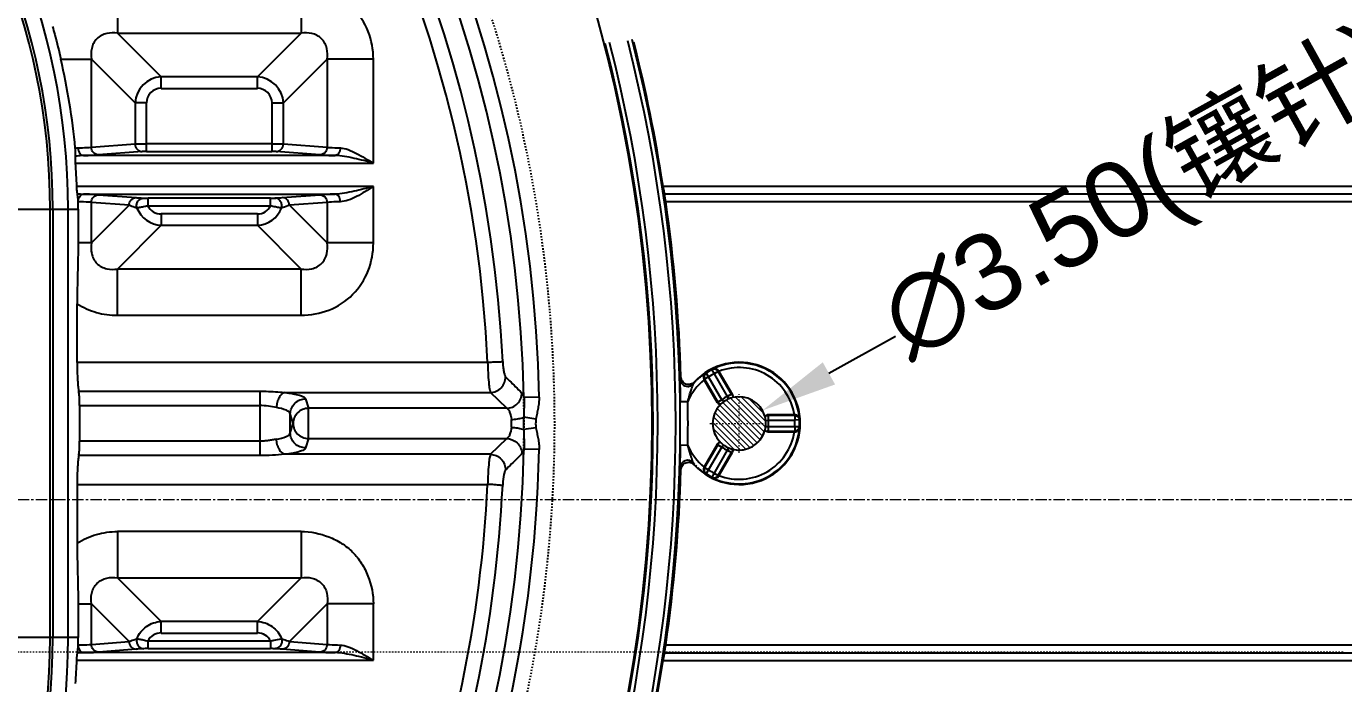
# Model space of a CAD drawing. Header units: millimetres. Extents: x 2748 to 3320, y 1427 to 1884.
# Drawn here: x 3042 to 3128.6, y 1655.7 to 1698.9 of the extents above; entities that cross this region are included whole.
import ezdxf

# ---------------------------------------------------------------- set-up
doc = ezdxf.new("R2010")
doc.units = ezdxf.units.MM
doc.linetypes.add('CENTER', pattern=[0.6, 0.375, -0.075, 0.075, -0.075])
doc.linetypes.add('HIDDEN', pattern=[0.2, 0.1, -0.1])
doc.layers.add('21', color=7, linetype='Continuous')
for name, color, linetype, lineweight in [('center', 1, 'CENTER', 9), ('cool', 153, 'HIDDEN', 9), ('insert', 85, 'Continuous', 20)]:
    doc.layers.add(name, color=color, linetype=linetype, lineweight=lineweight)
doc.styles.get("Standard").update_dxf_attribs({"font": 'arial.ttf'})
doc.dimstyles.get("Standard").update_dxf_attribs({"dimtxt": 0.18, "dimasz": 0.18, "dimexe": 0.18, "dimexo": 0.0625, "dimgap": 0.09, "dimtad": 0, "dimtih": 1, "dimtoh": 1, "dimzin": 0, "dimdsep": 46, "dimtxsty": 'Standard', "dimcen": 0.09, "dimadec": 0, "dimazin": 0, "dimtfac": 1, "dimtofl": 0, "dimtmove": 0, "dimatfit": 3, "dimfxl": 0, "dimtolj": 1, "dimtzin": 0, "dimarcsym": 0})

# ---------------------------------------------------------------- blocks, each defined once
blk = doc.blocks.new('insert_cir_3.5')
at = {"layer": 'insert'}
h = blk.add_hatch(dxfattribs=at)
h.set_pattern_fill('_ANSI31', color=123, scale=0.0875, angle=90, style=0)
h.set_pattern_definition([(135, (-3527.1127, 221.18007), (-0.196443103, -0.196443103), [])])
h.paths.add_polyline_path([(-1.75, 0, 1), (1.75, 0, 1)])
at = {"layer": 'insert', "color": 1, "linetype": 'CENTER', "ltscale": 0.108846}
for p, q in [((0, -1.925), (0, 1.925)), ((-1.925, 0), (1.925, 0))]:
    blk.add_line(p, q, dxfattribs=at)
at = {"layer": 'insert'}
blk.add_circle((0, 0), 1.75, dxfattribs=at)
blk = doc.blocks.new('*D81')
at = {"color": 4, "lineweight": -2, "transparency": 16777216}
blk.add_line((3099.123, 1678.545), (3094.755, 1676.112), dxfattribs=at)
at = {"color": 4, "transparency": 16777216}
blk.add_solid([(3094.35, 1676.84), (3095.161, 1675.384), (3090.387, 1673.678)], dxfattribs=at)
at = {"layer": 'Defpoints', "color": 0, "transparency": 16777216}
for p in [(3090.387, 1673.678), (3087.33, 1671.974)]:
    blk.add_point(p, dxfattribs=at)
at = {"color": 6, "transparency": 16777216, "insert": (3115.444, 1687.639), "char_height": 5, "attachment_point": 5, "rotation": 29.12646}
blk.add_mtext('\\A1;∅3.50(镶针)', dxfattribs=at)

msp = doc.modelspace()

# ---------------------------------------------------------------- linework, layer by layer
at = {"layer": '21', "color": 7, "linetype": 'Continuous'}
for p, q in [((3047.999, 1701.502), (3047.999, 1698.462)), ((3060.072, 1701.502), (3060.072, 1698.462)), ((3047.999, 1698.462), (3060.072, 1698.462)), ((3047.999, 1698.462), (3050.872, 1695.589)), ((3057.199, 1695.589), (3060.072, 1698.462)), ((3044.286, 1696.751), (3046.289, 1696.751)), ((3046.289, 1690.969), (3046.289, 1696.751)), ((3049.162, 1693.878), (3046.289, 1696.751)), ((3061.782, 1696.751), (3058.909, 1693.878)), ((3061.782, 1696.751), (3061.782, 1690.969)), ((3064.823, 1696.751), (3061.782, 1696.751)), ((3064.823, 1689.924), (3064.823, 1696.751)), ((3050.872, 1694.828), (3050.872, 1695.589)), ((3057.199, 1695.589), (3050.872, 1695.589)), ((3057.199, 1694.828), (3057.199, 1695.589)), ((3050.872, 1694.828), (3057.199, 1694.828)), ((3049.162, 1693.878), (3049.162, 1691.187)), ((3049.922, 1693.878), (3049.162, 1693.878)), ((3049.922, 1690.69), (3049.922, 1693.878)), ((3058.149, 1693.878), (3058.149, 1690.69)), ((3058.149, 1693.878), (3058.909, 1693.878)), ((3058.909, 1691.187), (3058.909, 1693.878)), ((3046.289, 1690.969), (3049.162, 1691.187)), ((3049.637, 1690.685), (3046.764, 1690.466)), ((3058.149, 1691.193), (3049.922, 1691.193)), ((3049.922, 1690.69), (3058.149, 1690.69)), ((3061.307, 1690.466), (3058.434, 1690.685)), ((3058.909, 1691.187), (3061.782, 1690.969)), ((3045.254, 1689.924), (3064.823, 1689.924)), ((3062.309, 1690.426), (3045.762, 1690.426)), ((3064.823, 1688.391), (3045.33, 1688.391)), ((3064.823, 1684.679), (3064.823, 1688.391)), ((3142.907, 1688.401), (3083.856, 1688.401)), ((3045.762, 1687.888), (3062.309, 1687.888)), ((3046.289, 1684.679), (3046.289, 1687.346)), ((3048.767, 1687.157), (3046.289, 1687.346)), ((3046.289, 1684.679), (3048.767, 1687.157)), ((3046.764, 1687.848), (3049.243, 1687.66)), ((3050.005, 1687.122), (3058.066, 1687.122)), ((3050.019, 1687.122), (3050.019, 1687.624)), ((3058.052, 1687.624), (3050.019, 1687.624)), ((3058.052, 1687.122), (3058.052, 1687.624)), ((3058.829, 1687.66), (3061.307, 1687.848)), ((3061.782, 1687.346), (3059.304, 1687.157)), ((3059.304, 1687.157), (3061.782, 1684.679)), ((3061.782, 1687.346), (3061.782, 1684.679)), ((3083.945, 1687.901), (3142.907, 1687.901)), ((3084.031, 1687.401), (3142.907, 1687.401)), ((3033.225, 1686.896), (3045.422, 1686.896)), ((3043.577, 1658.756), (3043.577, 1686.896)), ((3043.755, 1686.896), (3043.755, 1658.756)), ((3044.76, 1658.756), (3044.76, 1686.896)), ((3045.422, 1686.896), (3045.422, 1684.679)), ((3050.872, 1686.602), (3050.872, 1685.842)), ((3057.199, 1686.602), (3050.872, 1686.602)), ((3057.199, 1686.602), (3057.199, 1685.842)), ((3050.872, 1685.842), (3047.999, 1682.969)), ((3050.872, 1685.842), (3057.199, 1685.842)), ((3060.072, 1682.969), (3057.199, 1685.842)), ((3046.289, 1684.679), (3045.422, 1684.679)), ((3064.823, 1684.679), (3061.782, 1684.679)), ((3047.999, 1679.928), (3047.999, 1682.969)), ((3060.072, 1682.969), (3047.999, 1682.969)), ((3060.072, 1679.928), (3060.072, 1682.969)), ((3045.355, 1676.838), (3045.355, 1680.689)), ((3047.999, 1679.928), (3060.072, 1679.928)), ((3072.328, 1676.838), (3045.355, 1676.838)), ((3084.971, 1675.74), (3085.031, 1675.869)), ((3086.848, 1675.876), (3086.587, 1675.726)), ((3086.626, 1676.112), (3086.682, 1676.128)), ((3087.713, 1674.377), (3086.697, 1676.138)), ((3088.088, 1674.593), (3087.072, 1676.354)), ((3087.088, 1676.362), (3087.13, 1676.403)), ((3087.483, 1676.243), (3087.223, 1676.093)), ((3088.349, 1674.744), (3087.483, 1676.243)), ((3087.525, 1676.246), (3088.393, 1674.742)), ((3087.432, 1674.187), (3086.564, 1675.691)), ((3086.587, 1675.726), (3087.453, 1674.227)), ((3045.461, 1674.943), (3057.354, 1674.943)), ((3057.354, 1674.943), (3057.354, 1670.71)), ((3058.989, 1674.858), (3072.516, 1674.858)), ((3060.365, 1674.439), (3060.55, 1673.816)), ((3073.59, 1673.816), (3072.516, 1674.858)), ((3074.563, 1674.845), (3074.58, 1674.829)), ((3075.71, 1674.54), (3074.721, 1674.52)), ((3084.982, 1674.266), (3085.485, 1674.273)), ((3087.432, 1674.187), (3087.436, 1674.194)), ((3087.713, 1674.377), (3087.453, 1674.227)), ((3087.819, 1674.234), (3087.722, 1674.393)), ((3088.07, 1674.594), (3088.159, 1674.43)), ((3088.349, 1674.744), (3088.088, 1674.593)), ((3088.386, 1674.743), (3088.393, 1674.742)), ((3045.513, 1673.995), (3057.354, 1673.995)), ((3045.513, 1673.995), (3045.513, 1671.657)), ((3059.361, 1672.203), (3059.361, 1673.45)), ((3059.547, 1672.826), (3059.361, 1673.45)), ((3073.59, 1673.816), (3060.55, 1673.816)), ((3060.55, 1671.836), (3060.55, 1673.816)), ((3092.494, 1673.381), (3090.751, 1673.381)), ((3090.751, 1673.381), (3090.755, 1673.375)), ((3092.506, 1673.344), (3090.775, 1673.344)), ((3090.775, 1673.043), (3090.775, 1673.344)), ((3092.506, 1673.344), (3092.506, 1673.043)), ((3059.361, 1672.203), (3059.547, 1672.826)), ((3074.697, 1672.502), (3074.698, 1672.422)), ((3075.504, 1673.115), (3074.698, 1673.23)), ((3075.504, 1672.537), (3074.698, 1672.422)), ((3090.598, 1673.023), (3090.775, 1673.043)), ((3090.598, 1672.63), (3090.784, 1672.626)), ((3090.775, 1673.043), (3092.506, 1673.043)), ((3092.807, 1672.61), (3090.775, 1672.61)), ((3090.775, 1672.309), (3090.775, 1672.61)), ((3092.807, 1673.06), (3092.506, 1673.043)), ((3092.506, 1672.61), (3092.506, 1672.309)), ((3092.821, 1673.117), (3092.807, 1673.06)), ((3092.807, 1672.592), (3092.821, 1672.535)), ((3057.354, 1671.657), (3045.513, 1671.657)), ((3060.55, 1671.836), (3060.365, 1671.213)), ((3060.55, 1671.836), (3073.59, 1671.836)), ((3072.516, 1670.794), (3073.59, 1671.836)), ((3090.755, 1672.278), (3090.751, 1672.271)), ((3090.751, 1672.271), (3092.495, 1672.271)), ((3090.775, 1672.309), (3092.506, 1672.309)), ((3057.354, 1670.71), (3045.461, 1670.71)), ((3072.516, 1670.794), (3058.989, 1670.794)), ((3074.58, 1670.824), (3074.563, 1670.807)), ((3075.71, 1671.112), (3074.721, 1671.132)), ((3085.485, 1671.38), (3084.982, 1671.387)), ((3086.564, 1669.961), (3087.432, 1671.465)), ((3087.453, 1671.426), (3086.587, 1669.926)), ((3086.697, 1669.515), (3087.713, 1671.275)), ((3087.072, 1669.298), (3088.088, 1671.059)), ((3087.436, 1671.458), (3087.432, 1671.465)), ((3087.453, 1671.426), (3087.713, 1671.275)), ((3087.483, 1669.409), (3088.349, 1670.908)), ((3088.393, 1670.91), (3087.525, 1669.406)), ((3087.722, 1671.259), (3087.819, 1671.418)), ((3088.159, 1671.222), (3088.07, 1671.058)), ((3088.088, 1671.059), (3088.349, 1670.908)), ((3088.393, 1670.91), (3088.386, 1670.91)), ((3085.031, 1669.783), (3084.971, 1669.913)), ((3086.587, 1669.926), (3086.848, 1669.776)), ((3086.682, 1669.524), (3086.626, 1669.541)), ((3087.13, 1669.249), (3087.088, 1669.29)), ((3087.223, 1669.559), (3087.483, 1669.409)), ((3045.355, 1668.815), (3072.328, 1668.815)), ((3045.355, 1668.815), (3045.355, 1664.963)), ((3060.072, 1665.724), (3047.999, 1665.724)), ((3047.999, 1665.724), (3047.999, 1662.684)), ((3060.072, 1665.724), (3060.072, 1662.684)), ((3047.999, 1662.684), (3060.072, 1662.684)), ((3047.999, 1662.684), (3050.872, 1659.811)), ((3057.199, 1659.811), (3060.072, 1662.684)), ((3045.422, 1660.973), (3046.289, 1660.973)), ((3045.422, 1660.973), (3045.422, 1658.756)), ((3046.289, 1658.306), (3046.289, 1660.973)), ((3048.767, 1658.495), (3046.289, 1660.973)), ((3061.782, 1660.973), (3059.304, 1658.495)), ((3064.823, 1660.973), (3061.782, 1660.973)), ((3061.782, 1660.973), (3061.782, 1658.306)), ((3064.823, 1657.262), (3064.823, 1660.973)), ((3057.199, 1659.811), (3050.872, 1659.811)), ((3050.872, 1659.05), (3050.872, 1659.811)), ((3057.199, 1659.05), (3057.199, 1659.811)), ((3045.422, 1658.756), (3033.225, 1658.756)), ((3050.872, 1659.05), (3057.199, 1659.05)), ((3062.309, 1657.764), (3045.762, 1657.764)), ((3046.289, 1658.306), (3048.767, 1658.495)), ((3049.243, 1657.992), (3046.764, 1657.804)), ((3058.063, 1658.53), (3050.008, 1658.53)), ((3050.019, 1658.028), (3050.019, 1658.53)), ((3050.019, 1658.028), (3058.052, 1658.028)), ((3058.052, 1658.53), (3058.052, 1658.028)), ((3061.307, 1657.804), (3058.829, 1657.992)), ((3059.304, 1658.495), (3061.782, 1658.306)), ((3083.945, 1657.751), (3142.907, 1657.751)), ((3142.907, 1658.251), (3084.031, 1658.251)), ((3045.33, 1657.262), (3064.823, 1657.262)), ((3083.857, 1657.251), (3142.907, 1657.251))]:
    msp.add_line(p, q, dxfattribs=at)
at = {"layer": '21', "color": 8, "linetype": 'HIDDEN'}
for p, q in [((3085.904, 1675.544), (3085.854, 1675.425)), ((3087.436, 1674.194), (3087.453, 1674.227)), ((3088.349, 1674.744), (3088.386, 1674.743)), ((3090.755, 1673.375), (3090.775, 1673.344)), ((3090.775, 1672.309), (3090.755, 1672.278)), ((3087.453, 1671.426), (3087.436, 1671.458)), ((3088.386, 1670.91), (3088.349, 1670.908)), ((3085.854, 1670.227), (3085.887, 1670.148)), ((3085.887, 1670.148), (3085.904, 1670.109))]:
    msp.add_line(p, q, dxfattribs=at)
for centre, radius, start, end in [((2988.912, 1672.826), 87.821, 218.45894, 155.70987), ((3088.859, 1672.826), 3.973, 124.20302, 139.14245), ((2988.912, 1672.826), 85.811, 358.87114, 1.129), ((3087.715, 1674.379), 0.304, 210.12195, 225.5914), ((3090.776, 1673.041), 0.303, 121.63851, 136.30536), ((3088.086, 1671.06), 0.304, 330.13036, 345.58298), ((3088.859, 1672.826), 3.973, 220.85755, 235.79698)]:
    msp.add_arc(centre, radius, start, end, dxfattribs=at)
at = {"layer": '21', "color": 7, "linetype": 'Continuous'}
for centre, radius, start, end in [((2988.912, 1672.826), 86.815, 1.1311, 88.87139), ((2988.912, 1672.826), 85.811, 1.129, 88.87112), ((2988.912, 1672.826), 84.503, 2.75434, 87.24672), ((2988.912, 1672.826), 83.513, 2.75328, 87.24672), ((2982.882, 1672.826), 100.256, 318.50266, 41.49734), ((2999.967, 1686.896), 44.794, 0, 90), ((2999.967, 1686.896), 43.789, 0, 90), ((2999.967, 1686.896), 43.61, 0, 90), ((2982.882, 1672.826), 100.325, 345.59813, 14.40187), ((2982.882, 1672.826), 100.625, 345.59813, 14.40187), ((2982.882, 1672.826), 101.805, 345.70516, 14.29484), ((2982.882, 1672.826), 102.105, 345.70516, 14.29484), ((2982.882, 1672.826), 102.168, 8.7686, 14.19122), ((3000.038, 1686.594), 45.399, 5.45001, 12.928), ((3050.954, 1693.797), 1.793, 92.59433, 177.40632), ((3057.117, 1693.797), 1.794, 2.59508, 87.40565), ((2999.967, 1686.896), 45.389, 1.88692, 3.82519), ((3003.238, 1686.896), 42.184, 359.99994, 0.66543), ((2982.882, 1672.826), 102.194, 1.70552, 8.1995), ((3050.949, 1687.628), 1.788, 201.47541, 267.56058), ((3057.122, 1687.628), 1.788, 272.44275, 338.52033), ((3088.859, 1672.826), 4.015, 222.60101, 137.39896), ((3088.859, 1672.826), 3.973, 4.20302, 115.79698), ((3086.848, 1675.877), 0.301, 120.06788, 210.01043), ((3088.859, 1672.826), 3.955, 116.60458, 123.39542), ((3088.859, 1672.826), 3.654, 116.60458, 123.39542), ((3087.222, 1676.092), 0.302, 30.02968, 90.00009), ((3088.859, 1672.826), 3.671, 8.69802, 111.30192), ((3085.474, 1675.755), 0.503, 181.76455, 269.93942), ((3088.859, 1672.826), 3.671, 128.69801, 156.79472), ((2982.882, 1672.826), 102.613, 359.19229, 0.80771), ((3087.693, 1674.338), 0.302, 210.02551, 224.47402), ((3088.859, 1672.826), 1.75, 105.98104, 134.01896), ((3088.859, 1672.826), 1.928, 113.55597, 126.44403), ((3088.859, 1672.826), 1.75, 15.66558, 104.33442), ((3100.639, 1672.574), 25.949, 177.60992, 178.55236), ((3088.859, 1672.826), 1.75, 135.66558, 224.33442), ((3090.751, 1673.079), 0.302, 90.02551, 104.47402), ((3071.459, 1672.828), 2.447, 353.96979, 6.02061), ((3099.204, 1672.769), 24.51, 179.11644, 179.84396), ((3101.659, 1672.883), 26.965, 180.09882, 180.80797), ((3109.414, 1672.631), 34.721, 179.01221, 179.14812), ((3098.364, 1672.993), 23.673, 181.38041, 182.42293), ((3088.859, 1672.826), 3.973, 244.20302, 355.79698), ((3088.859, 1672.826), 1.75, 345.98104, 14.01896), ((3088.859, 1672.826), 1.928, 353.55597, 6.44403), ((3088.859, 1672.826), 3.654, 356.60458, 3.39542), ((3092.506, 1672.61), 0.301, 269.99347, 359.92822), ((3088.859, 1672.826), 3.955, 356.60458, 3.39542), ((3088.859, 1672.826), 3.671, 248.6981, 351.30193), ((3088.859, 1672.826), 1.75, 225.98104, 254.01896), ((3088.859, 1672.826), 1.75, 255.66558, 344.33442), ((2988.912, 1672.826), 85.811, 270.6696, 358.87114), ((2988.912, 1672.826), 86.815, 308.43992, 358.86884), ((3073.598, 1670.816), 0.981, 0.43691, 3.62775), ((3088.859, 1672.826), 3.671, 203.20528, 231.30197), ((3088.859, 1672.826), 1.928, 233.55598, 246.44402), ((3088.132, 1671.061), 0.302, 330.02551, 344.47402), ((3085.475, 1669.898), 0.503, 40.94526, 178.22121), ((3086.848, 1669.776), 0.301, 149.99342, 239.92826), ((2982.882, 1672.826), 102.194, 351.8005, 358.29448), ((3088.859, 1672.826), 3.955, 236.60458, 243.39542), ((3088.859, 1672.826), 3.654, 236.60458, 243.39542), ((3087.222, 1669.56), 0.302, 269.9896, 329.9703), ((2988.912, 1672.826), 83.513, 321.02501, 357.24672), ((2988.912, 1672.826), 84.503, 320.67397, 357.24566), ((2999.967, 1658.756), 44.794, 270, 0), ((2999.967, 1658.756), 43.789, 270, 0), ((2999.967, 1658.756), 43.61, 270, 0), ((3003.237, 1658.756), 42.185, 359.33454, 0.00001), ((2999.967, 1658.756), 45.389, 356.17481, 358.11308), ((2982.882, 1672.826), 102.168, 308.72736, 351.2315)]:
    msp.add_arc(centre, radius, start, end, dxfattribs=at)
msp.add_ellipse((3045.434, 1671.657), major_axis=(0, 1.005), ratio=0.078702, start_param=-2.801756, end_param=-1.570796, dxfattribs=at)
for points, knots in [([(3064.823, 1696.751), (3064.811, 1697.372), (3064.601, 1698.628), (3063.552, 1700.231), (3061.948, 1701.279), (3060.692, 1701.492), (3060.072, 1701.502)], [0, 0, 0, 0, 0.250129, 0.500013, 0.749892, 1, 1, 1, 1]), ([(3043.736, 1698.911), (3043.785, 1698.732), (3043.979, 1698.015), (3044.162, 1697.295), (3044.286, 1696.752)], [0, 0, 0, 0, 0.250697, 1, 1, 1, 1]), ([(3047.999, 1698.462), (3047.768, 1698.495), (3047.401, 1698.494), (3046.945, 1698.331), (3046.641, 1698.109), (3046.42, 1697.805), (3046.257, 1697.349), (3046.255, 1696.983), (3046.289, 1696.751)], [0, 0, 0, 0, 0.243803, 0.370664, 0.499992, 0.629321, 0.7562, 1, 1, 1, 1]), ([(3061.782, 1696.751), (3061.816, 1696.983), (3061.814, 1697.349), (3061.651, 1697.805), (3061.43, 1698.109), (3061.126, 1698.33), (3060.67, 1698.494), (3060.303, 1698.495), (3060.072, 1698.462)], [0, 0, 0, 0, 0.243803, 0.370664, 0.499992, 0.629321, 0.7562, 1, 1, 1, 1]), ([(3050.872, 1694.84), (3050.626, 1694.84), (3050.105, 1694.646), (3049.911, 1694.125), (3049.911, 1693.878)], [0, 0, 0, 0, 0.499994, 1, 1, 1, 1]), ([(3058.16, 1693.878), (3058.16, 1694.125), (3057.966, 1694.646), (3057.445, 1694.84), (3057.199, 1694.84)], [0, 0, 0, 0, 0.499994, 1, 1, 1, 1]), ([(3045.244, 1690.38), (3045.251, 1690.448), (3045.252, 1690.624), (3045.242, 1690.8), (3045.232, 1690.906)], [0, 0, 0, 0, 0.391794, 1, 1, 1, 1]), ([(3045.422, 1690.929), (3045.423, 1690.861), (3045.442, 1690.737), (3045.513, 1690.578), (3045.619, 1690.463), (3045.715, 1690.428), (3045.762, 1690.426)], [0, 0, 0, 0, 0.306267, 0.561538, 0.784489, 1, 1, 1, 1]), ([(3045.423, 1690.929), (3045.515, 1690.931), (3045.804, 1690.941), (3046.093, 1690.952), (3046.289, 1690.969)], [0, 0, 0, 0, 0.319469, 1, 1, 1, 1]), ([(3046.764, 1690.467), (3046.642, 1690.468), (3046.386, 1690.583), (3046.29, 1690.842), (3046.289, 1690.969)], [0, 0, 0, 0, 0.490268, 1, 1, 1, 1]), ([(3049.162, 1691.187), (3049.26, 1691.192), (3049.513, 1691.193), (3049.767, 1691.194), (3049.922, 1691.193)], [0, 0, 0, 0, 0.385819, 1, 1, 1, 1]), ([(3049.162, 1691.187), (3049.163, 1691.06), (3049.259, 1690.801), (3049.515, 1690.686), (3049.637, 1690.685)], [0, 0, 0, 0, 0.509711, 1, 1, 1, 1]), ([(3049.922, 1690.69), (3049.892, 1690.69), (3049.797, 1690.69), (3049.701, 1690.69), (3049.637, 1690.685)], [0, 0, 0, 0, 0.322088, 1, 1, 1, 1]), ([(3058.149, 1691.193), (3058.305, 1691.194), (3058.558, 1691.193), (3058.811, 1691.192), (3058.909, 1691.187)], [0, 0, 0, 0, 0.614162, 1, 1, 1, 1]), ([(3058.434, 1690.685), (3058.419, 1690.686), (3058.324, 1690.69), (3058.229, 1690.69), (3058.149, 1690.69)], [0, 0, 0, 0, 0.155113, 1, 1, 1, 1]), ([(3058.434, 1690.685), (3058.556, 1690.686), (3058.812, 1690.801), (3058.908, 1691.06), (3058.909, 1691.187)], [0, 0, 0, 0, 0.490256, 1, 1, 1, 1]), ([(3061.782, 1690.969), (3061.781, 1690.842), (3061.685, 1690.583), (3061.429, 1690.468), (3061.307, 1690.467)], [0, 0, 0, 0, 0.509731, 1, 1, 1, 1]), ([(3061.782, 1690.969), (3061.833, 1690.964), (3062.122, 1690.945), (3062.411, 1690.935), (3062.649, 1690.929)], [0, 0, 0, 0, 0.177155, 1, 1, 1, 1]), ([(3062.649, 1690.929), (3062.648, 1690.862), (3062.629, 1690.738), (3062.558, 1690.578), (3062.453, 1690.463), (3062.356, 1690.428), (3062.309, 1690.426)], [0, 0, 0, 0, 0.305938, 0.560937, 0.784377, 1, 1, 1, 1]), ([(3062.649, 1690.929), (3062.825, 1690.924), (3063.193, 1690.816), (3063.722, 1690.566), (3064.269, 1690.257), (3064.637, 1690.036), (3064.823, 1689.924)], [0, 0, 0, 0, 0.219135, 0.466725, 0.72998, 1, 1, 1, 1]), ([(3045.254, 1689.924), (3045.248, 1690.014), (3045.241, 1690.166), (3045.238, 1690.318), (3045.244, 1690.38)], [0, 0, 0, 0, 0.59305, 1, 1, 1, 1]), ([(3045.762, 1690.426), (3045.721, 1690.426), (3045.547, 1690.419), (3045.374, 1690.399), (3045.244, 1690.38)], [0, 0, 0, 0, 0.240898, 1, 1, 1, 1]), ([(3045.762, 1690.426), (3045.869, 1690.429), (3046.203, 1690.438), (3046.537, 1690.449), (3046.764, 1690.466)], [0, 0, 0, 0, 0.319272, 1, 1, 1, 1]), ([(3061.307, 1690.466), (3061.366, 1690.462), (3061.7, 1690.442), (3062.034, 1690.433), (3062.309, 1690.426)], [0, 0, 0, 0, 0.176844, 1, 1, 1, 1]), ([(3064.823, 1689.924), (3064.4, 1690.034), (3063.771, 1690.199), (3062.932, 1690.372), (3062.514, 1690.424), (3062.309, 1690.426)], [0, 0, 0, 0, 0.510246, 0.759828, 1, 1, 1, 1]), ([(3045.37, 1687.918), (3045.355, 1687.978), (3045.343, 1688.137), (3045.334, 1688.294), (3045.33, 1688.391)], [0, 0, 0, 0, 0.389988, 1, 1, 1, 1]), ([(3064.823, 1688.391), (3064.4, 1688.281), (3063.771, 1688.115), (3062.932, 1687.943), (3062.514, 1687.891), (3062.309, 1687.888)], [0, 0, 0, 0, 0.510246, 0.759828, 1, 1, 1, 1]), ([(3064.823, 1688.391), (3064.639, 1688.275), (3064.273, 1688.049), (3063.731, 1687.729), (3063.196, 1687.479), (3062.824, 1687.399), (3062.648, 1687.386)], [0, 0, 0, 0, 0.269743, 0.533937, 0.781482, 1, 1, 1, 1]), ([(3083.856, 1688.401), (3083.865, 1688.337), (3083.88, 1688.244), (3083.9, 1688.126), (3083.913, 1688.05), (3083.924, 1687.991), (3083.932, 1687.94), (3083.94, 1687.922), (3083.942, 1687.899), (3083.945, 1687.901)], [0, 0, 0, 0, 0.3825, 0.556377, 0.708393, 0.833078, 0.925294, 0.981604, 1, 1, 1, 1]), ([(3045.419, 1687.386), (3045.418, 1687.499), (3045.408, 1687.677), (3045.385, 1687.854), (3045.37, 1687.918)], [0, 0, 0, 0, 0.631697, 1, 1, 1, 1]), ([(3045.37, 1687.918), (3045.403, 1687.914), (3045.534, 1687.899), (3045.665, 1687.889), (3045.762, 1687.888)], [0, 0, 0, 0, 0.257017, 1, 1, 1, 1]), ([(3045.419, 1687.384), (3045.42, 1687.448), (3045.438, 1687.572), (3045.509, 1687.736), (3045.62, 1687.853), (3045.717, 1687.887), (3045.762, 1687.888)], [0, 0, 0, 0, 0.290076, 0.559807, 0.794813, 1, 1, 1, 1]), ([(3046.289, 1687.346), (3046.238, 1687.35), (3045.948, 1687.37), (3045.658, 1687.379), (3045.419, 1687.386)], [0, 0, 0, 0, 0.177053, 1, 1, 1, 1]), ([(3046.764, 1687.848), (3046.705, 1687.853), (3046.371, 1687.873), (3046.037, 1687.882), (3045.762, 1687.888)], [0, 0, 0, 0, 0.17685, 1, 1, 1, 1]), ([(3046.289, 1687.346), (3046.29, 1687.473), (3046.386, 1687.732), (3046.642, 1687.847), (3046.764, 1687.848)], [0, 0, 0, 0, 0.50973, 1, 1, 1, 1]), ([(3048.767, 1687.157), (3048.768, 1687.28), (3048.841, 1687.472), (3049.045, 1687.628), (3049.176, 1687.659), (3049.243, 1687.66)], [0, 0, 0, 0, 0.486588, 0.733547, 1, 1, 1, 1]), ([(3049.284, 1686.974), (3049.236, 1686.988), (3049.061, 1687.042), (3048.888, 1687.105), (3048.767, 1687.157)], [0, 0, 0, 0, 0.278727, 1, 1, 1, 1]), ([(3049.243, 1687.66), (3049.278, 1687.657), (3049.437, 1687.646), (3049.595, 1687.636), (3049.718, 1687.629)], [0, 0, 0, 0, 0.224687, 1, 1, 1, 1]), ([(3049.284, 1686.974), (3049.262, 1687.053), (3049.255, 1687.213), (3049.339, 1687.426), (3049.496, 1687.584), (3049.643, 1687.628), (3049.718, 1687.629)], [0, 0, 0, 0, 0.275777, 0.516408, 0.748088, 1, 1, 1, 1]), ([(3050.008, 1687.119), (3049.937, 1687.101), (3049.771, 1687.06), (3049.531, 1687.016), (3049.362, 1686.986), (3049.289, 1686.975)], [0, 0, 0, 0, 0.299105, 0.69704, 1, 1, 1, 1]), ([(3049.718, 1687.629), (3049.735, 1687.628), (3049.835, 1687.625), (3049.935, 1687.624), (3050.019, 1687.624)], [0, 0, 0, 0, 0.167963, 1, 1, 1, 1]), ([(3050.006, 1687.123), (3050.082, 1686.964), (3050.333, 1686.683), (3050.695, 1686.591), (3050.872, 1686.591)], [0, 0, 0, 0, 0.497429, 1, 1, 1, 1]), ([(3057.199, 1686.591), (3057.376, 1686.591), (3057.738, 1686.683), (3057.99, 1686.964), (3058.065, 1687.123)], [0, 0, 0, 0, 0.502571, 1, 1, 1, 1]), ([(3058.052, 1687.624), (3058.083, 1687.624), (3058.183, 1687.625), (3058.283, 1687.625), (3058.353, 1687.629)], [0, 0, 0, 0, 0.303818, 1, 1, 1, 1]), ([(3058.782, 1686.975), (3058.737, 1686.982), (3058.602, 1687.005), (3058.361, 1687.047), (3058.168, 1687.092), (3058.063, 1687.119)], [0, 0, 0, 0, 0.188331, 0.56011, 1, 1, 1, 1]), ([(3058.353, 1687.629), (3058.397, 1687.632), (3058.555, 1687.641), (3058.714, 1687.651), (3058.829, 1687.66)], [0, 0, 0, 0, 0.275607, 1, 1, 1, 1]), ([(3058.787, 1686.974), (3058.807, 1687.047), (3058.816, 1687.202), (3058.738, 1687.42), (3058.576, 1687.584), (3058.425, 1687.628), (3058.353, 1687.629)], [0, 0, 0, 0, 0.256732, 0.500432, 0.757182, 1, 1, 1, 1]), ([(3059.304, 1687.157), (3059.266, 1687.141), (3059.097, 1687.072), (3058.923, 1687.014), (3058.787, 1686.974)], [0, 0, 0, 0, 0.221664, 1, 1, 1, 1]), ([(3059.304, 1687.157), (3059.303, 1687.28), (3059.23, 1687.472), (3059.026, 1687.628), (3058.896, 1687.659), (3058.829, 1687.66)], [0, 0, 0, 0, 0.486584, 0.733546, 1, 1, 1, 1]), ([(3062.309, 1687.888), (3062.202, 1687.886), (3061.868, 1687.876), (3061.534, 1687.866), (3061.307, 1687.848)], [0, 0, 0, 0, 0.319271, 1, 1, 1, 1]), ([(3061.307, 1687.848), (3061.429, 1687.847), (3061.685, 1687.732), (3061.781, 1687.473), (3061.782, 1687.346)], [0, 0, 0, 0, 0.490268, 1, 1, 1, 1]), ([(3062.649, 1687.386), (3062.556, 1687.383), (3062.267, 1687.374), (3061.978, 1687.363), (3061.782, 1687.346)], [0, 0, 0, 0, 0.319494, 1, 1, 1, 1]), ([(3062.649, 1687.386), (3062.648, 1687.45), (3062.63, 1687.574), (3062.559, 1687.736), (3062.45, 1687.853), (3062.354, 1687.887), (3062.309, 1687.888)], [0, 0, 0, 0, 0.290792, 0.56099, 0.795789, 1, 1, 1, 1]), ([(3084.031, 1687.401), (3084.022, 1687.464), (3084.008, 1687.557), (3083.99, 1687.674), (3083.977, 1687.749), (3083.966, 1687.809), (3083.958, 1687.858), (3083.949, 1687.882), (3083.949, 1687.9), (3083.945, 1687.901)], [0, 0, 0, 0, 0.377825, 0.550022, 0.701149, 0.825933, 0.919406, 0.978137, 1, 1, 1, 1]), ([(3045.422, 1684.679), (3045.422, 1684.018), (3045.381, 1682.688), (3045.355, 1681.358), (3045.355, 1680.689)], [0, 0, 0, 0, 0.497313, 1, 1, 1, 1]), ([(3046.289, 1684.679), (3046.255, 1684.448), (3046.257, 1684.081), (3046.42, 1683.625), (3046.641, 1683.321), (3046.945, 1683.1), (3047.401, 1682.936), (3047.768, 1682.935), (3047.999, 1682.969)], [0, 0, 0, 0, 0.243803, 0.370664, 0.499992, 0.629321, 0.7562, 1, 1, 1, 1]), ([(3060.072, 1682.969), (3060.303, 1682.935), (3060.67, 1682.936), (3061.126, 1683.1), (3061.43, 1683.321), (3061.651, 1683.625), (3061.814, 1684.081), (3061.816, 1684.448), (3061.782, 1684.679)], [0, 0, 0, 0, 0.243803, 0.370664, 0.499992, 0.629321, 0.7562, 1, 1, 1, 1]), ([(3060.072, 1679.928), (3060.692, 1679.939), (3061.948, 1680.15), (3063.552, 1681.199), (3064.599, 1682.803), (3064.812, 1684.058), (3064.823, 1684.679)], [0, 0, 0, 0, 0.250129, 0.500013, 0.749892, 1, 1, 1, 1]), ([(3045.355, 1680.689), (3045.744, 1680.437), (3046.605, 1680.053), (3047.536, 1679.928), (3047.999, 1679.928)], [0, 0, 0, 0, 0.499884, 1, 1, 1, 1]), ([(3045.355, 1676.838), (3045.355, 1676.634), (3045.36, 1676.245), (3045.379, 1675.708), (3045.411, 1675.279), (3045.44, 1675.034), (3045.461, 1674.939)], [0, 0, 0, 0, 0.32131, 0.61277, 0.845713, 1, 1, 1, 1]), ([(3072.328, 1676.838), (3072.442, 1676.847), (3072.657, 1676.862), (3072.914, 1676.868), (3073.09, 1676.87), (3073.19, 1676.879), (3073.26, 1676.89), (3073.303, 1676.894), (3073.317, 1676.887)], [0, 0, 0, 0, 0.347474, 0.652624, 0.777643, 0.879067, 0.953966, 1, 1, 1, 1]), ([(3072.328, 1676.838), (3072.334, 1676.608), (3072.35, 1676.177), (3072.385, 1675.663), (3072.422, 1675.312), (3072.45, 1675.113), (3072.479, 1674.966), (3072.502, 1674.887), (3072.516, 1674.858)], [0, 0, 0, 0, 0.345665, 0.649722, 0.77457, 0.876245, 0.95194, 1, 1, 1, 1]), ([(3073.317, 1676.887), (3073.322, 1676.77), (3073.339, 1676.551), (3073.379, 1676.256), (3073.424, 1676.052), (3073.468, 1675.937), (3073.492, 1675.897), (3073.505, 1675.884)], [0, 0, 0, 0, 0.339459, 0.640142, 0.867123, 0.945917, 1, 1, 1, 1]), ([(3072.516, 1674.858), (3072.641, 1674.862), (3072.902, 1674.921), (3073.237, 1675.153), (3073.457, 1675.496), (3073.506, 1675.759), (3073.505, 1675.884)], [0, 0, 0, 0, 0.23899, 0.500001, 0.761011, 1, 1, 1, 1]), ([(3073.506, 1675.884), (3073.594, 1675.797), (3073.812, 1675.579), (3074.169, 1675.237), (3074.431, 1674.976), (3074.563, 1674.845)], [0, 0, 0, 0, 0.250932, 0.624181, 1, 1, 1, 1]), ([(3085.904, 1675.544), (3085.837, 1675.472), (3085.658, 1675.365), (3085.348, 1675.384), (3085.1, 1675.572), (3085.034, 1675.77), (3085.031, 1675.868)], [0, 0, 0, 0, 0.250082, 0.500016, 0.749953, 1, 1, 1, 1]), ([(3086.626, 1676.112), (3086.57, 1676.072), (3086.477, 1675.93), (3086.518, 1675.762), (3086.562, 1675.69)], [0, 0, 0, 0, 0.445979, 1, 1, 1, 1]), ([(3087.222, 1676.394), (3087.208, 1676.393), (3087.156, 1676.39), (3087.105, 1676.372), (3087.072, 1676.353)], [0, 0, 0, 0, 0.263715, 1, 1, 1, 1]), ([(3087.527, 1676.247), (3087.487, 1676.322), (3087.362, 1676.44), (3087.192, 1676.431), (3087.13, 1676.403)], [0, 0, 0, 0, 0.553945, 1, 1, 1, 1]), ([(3087.522, 1676.252), (3087.514, 1676.254), (3087.498, 1676.262), (3087.487, 1676.249), (3087.483, 1676.243)], [0, 0, 0, 0, 0.556095, 1, 1, 1, 1]), ([(3084.971, 1675.74), (3084.969, 1675.733), (3084.969, 1675.711), (3084.966, 1675.645), (3084.966, 1675.526), (3084.967, 1675.354), (3084.969, 1675.155), (3084.972, 1674.942), (3084.976, 1674.644), (3084.98, 1674.417), (3084.982, 1674.266)], [0, 0, 0, 0, 0.014287, 0.043109, 0.135148, 0.256757, 0.392991, 0.539195, 0.691347, 1, 1, 1, 1]), ([(3085.474, 1675.252), (3085.51, 1675.252), (3085.651, 1675.267), (3085.785, 1675.345), (3085.854, 1675.425)], [0, 0, 0, 0, 0.252884, 1, 1, 1, 1]), ([(3085.485, 1674.273), (3085.508, 1674.37), (3085.573, 1674.611), (3085.688, 1674.981), (3085.787, 1675.251), (3085.835, 1675.38)], [0, 0, 0, 0, 0.258252, 0.643715, 1, 1, 1, 1]), ([(3085.835, 1675.38), (3085.837, 1675.385), (3085.843, 1675.4), (3085.848, 1675.416), (3085.854, 1675.425)], [0, 0, 0, 0, 0.324221, 1, 1, 1, 1]), ([(3086.561, 1675.696), (3086.563, 1675.704), (3086.564, 1675.721), (3086.581, 1675.726), (3086.587, 1675.726)], [0, 0, 0, 0, 0.560034, 1, 1, 1, 1]), ([(3045.513, 1673.995), (3045.513, 1674.187), (3045.509, 1674.453), (3045.486, 1674.768), (3045.472, 1674.89), (3045.461, 1674.939)], [0, 0, 0, 0, 0.60894, 0.843385, 1, 1, 1, 1]), ([(3057.354, 1674.943), (3057.494, 1674.943), (3058.04, 1674.933), (3058.584, 1674.89), (3058.989, 1674.858)], [0, 0, 0, 0, 0.256066, 1, 1, 1, 1]), ([(3058.989, 1674.858), (3058.917, 1674.839), (3058.771, 1674.738), (3058.604, 1674.507), (3058.493, 1674.203), (3058.453, 1673.981), (3058.444, 1673.868)], [0, 0, 0, 0, 0.187254, 0.430152, 0.714254, 1, 1, 1, 1]), ([(3058.989, 1674.858), (3059.173, 1674.837), (3059.5, 1674.792), (3059.926, 1674.696), (3060.206, 1674.598), (3060.349, 1674.494), (3060.365, 1674.439)], [0, 0, 0, 0, 0.378592, 0.67678, 0.883002, 1, 1, 1, 1]), ([(3059.361, 1673.45), (3059.362, 1673.573), (3059.415, 1673.832), (3059.64, 1674.166), (3059.978, 1674.387), (3060.24, 1674.438), (3060.365, 1674.439)], [0, 0, 0, 0, 0.238371, 0.497745, 0.758539, 1, 1, 1, 1]), ([(3073.59, 1673.816), (3073.714, 1673.82), (3073.973, 1673.877), (3074.306, 1674.106), (3074.527, 1674.444), (3074.579, 1674.705), (3074.58, 1674.829)], [0, 0, 0, 0, 0.239177, 0.500001, 0.760825, 1, 1, 1, 1]), ([(3074.58, 1674.829), (3074.612, 1674.797), (3074.667, 1674.694), (3074.702, 1674.586), (3074.721, 1674.52)], [0, 0, 0, 0, 0.397326, 1, 1, 1, 1]), ([(3074.721, 1674.52), (3074.738, 1674.306), (3074.728, 1674.017), (3074.716, 1673.729), (3074.712, 1673.656)], [0, 0, 0, 0, 0.747565, 1, 1, 1, 1]), ([(3075.71, 1674.54), (3075.711, 1674.42), (3075.702, 1674.179), (3075.646, 1673.822), (3075.575, 1673.469), (3075.529, 1673.233), (3075.504, 1673.115)], [0, 0, 0, 0, 0.250064, 0.499976, 0.75005, 1, 1, 1, 1]), ([(3058.444, 1673.868), (3058.271, 1673.898), (3057.911, 1673.965), (3057.545, 1673.995), (3057.354, 1673.995)], [0, 0, 0, 0, 0.479401, 1, 1, 1, 1]), ([(3059.361, 1673.45), (3059.352, 1673.498), (3059.266, 1673.6), (3058.961, 1673.762), (3058.665, 1673.831), (3058.444, 1673.868)], [0, 0, 0, 0, 0.141812, 0.35358, 1, 1, 1, 1]), ([(3060.55, 1673.816), (3060.42, 1673.815), (3060.158, 1673.761), (3059.827, 1673.541), (3059.602, 1673.214), (3059.548, 1672.954), (3059.547, 1672.826)], [0, 0, 0, 0, 0.251293, 0.502256, 0.751902, 1, 1, 1, 1]), ([(3073.59, 1673.816), (3073.629, 1673.797), (3073.705, 1673.72), (3073.829, 1673.479), (3073.875, 1673.251), (3073.893, 1673.085)], [0, 0, 0, 0, 0.159872, 0.381919, 1, 1, 1, 1]), ([(3092.821, 1673.117), (3092.814, 1673.185), (3092.738, 1673.338), (3092.572, 1673.385), (3092.487, 1673.383)], [0, 0, 0, 0, 0.446465, 1, 1, 1, 1]), ([(3092.488, 1673.343), (3092.565, 1673.348), (3092.728, 1673.293), (3092.802, 1673.137), (3092.807, 1673.06)], [0, 0, 0, 0, 0.500121, 1, 1, 1, 1]), ([(3059.547, 1672.826), (3059.548, 1672.698), (3059.602, 1672.438), (3059.827, 1672.11), (3060.159, 1671.891), (3060.421, 1671.838), (3060.55, 1671.836)], [0, 0, 0, 0, 0.248506, 0.49826, 0.749079, 1, 1, 1, 1]), ([(3073.893, 1672.567), (3073.872, 1672.401), (3073.828, 1672.173), (3073.705, 1671.932), (3073.629, 1671.855), (3073.59, 1671.836)], [0, 0, 0, 0, 0.618028, 0.839808, 1, 1, 1, 1]), ([(3073.893, 1673.085), (3074.024, 1673.091), (3074.268, 1673.116), (3074.508, 1673.166), (3074.616, 1673.2)], [0, 0, 0, 0, 0.538323, 1, 1, 1, 1]), ([(3073.893, 1672.567), (3074.024, 1672.56), (3074.268, 1672.536), (3074.508, 1672.486), (3074.616, 1672.452)], [0, 0, 0, 0, 0.538397, 1, 1, 1, 1]), ([(3075.504, 1673.115), (3075.484, 1672.972), (3075.476, 1672.777), (3075.497, 1672.585), (3075.504, 1672.537)], [0, 0, 0, 0, 0.747173, 1, 1, 1, 1]), ([(3075.504, 1672.537), (3075.528, 1672.419), (3075.572, 1672.183), (3075.647, 1671.83), (3075.71, 1671.474), (3075.719, 1671.232), (3075.71, 1671.112)], [0, 0, 0, 0, 0.249954, 0.499945, 0.749973, 1, 1, 1, 1]), ([(3092.487, 1672.269), (3092.573, 1672.266), (3092.738, 1672.315), (3092.814, 1672.467), (3092.821, 1672.535)], [0, 0, 0, 0, 0.555677, 1, 1, 1, 1]), ([(3058.444, 1671.784), (3058.36, 1671.769), (3058.188, 1671.735), (3057.921, 1671.695), (3057.641, 1671.667), (3057.45, 1671.657), (3057.354, 1671.657)], [0, 0, 0, 0, 0.23201, 0.479231, 0.737035, 1, 1, 1, 1]), ([(3058.444, 1671.784), (3058.665, 1671.821), (3058.961, 1671.89), (3059.266, 1672.053), (3059.352, 1672.154), (3059.361, 1672.203)], [0, 0, 0, 0, 0.646421, 0.858188, 1, 1, 1, 1]), ([(3058.989, 1670.794), (3058.919, 1670.813), (3058.774, 1670.91), (3058.607, 1671.139), (3058.494, 1671.444), (3058.453, 1671.669), (3058.444, 1671.784)], [0, 0, 0, 0, 0.183268, 0.423338, 0.708919, 1, 1, 1, 1]), ([(3060.365, 1671.213), (3060.24, 1671.214), (3059.978, 1671.265), (3059.64, 1671.486), (3059.415, 1671.82), (3059.362, 1672.079), (3059.361, 1672.203)], [0, 0, 0, 0, 0.241461, 0.502255, 0.761629, 1, 1, 1, 1]), ([(3073.59, 1671.836), (3073.834, 1671.829), (3074.335, 1671.619), (3074.562, 1671.125), (3074.578, 1670.878)], [0, 0, 0, 0, 0.497024, 1, 1, 1, 1]), ([(3074.712, 1671.992), (3074.715, 1671.92), (3074.728, 1671.633), (3074.739, 1671.346), (3074.721, 1671.132)], [0, 0, 0, 0, 0.252381, 1, 1, 1, 1]), ([(3092.495, 1672.271), (3092.497, 1672.274), (3092.505, 1672.284), (3092.509, 1672.299), (3092.506, 1672.309)], [0, 0, 0, 0, 0.290133, 1, 1, 1, 1]), ([(3045.461, 1670.71), (3045.439, 1670.614), (3045.41, 1670.369), (3045.379, 1669.94), (3045.36, 1669.405), (3045.355, 1669.018), (3045.355, 1668.815)], [0, 0, 0, 0, 0.15505, 0.388488, 0.67943, 1, 1, 1, 1]), ([(3058.989, 1670.794), (3058.722, 1670.775), (3058.178, 1670.728), (3057.632, 1670.71), (3057.354, 1670.71)], [0, 0, 0, 0, 0.4901, 1, 1, 1, 1]), ([(3060.365, 1671.213), (3060.349, 1671.158), (3060.206, 1671.054), (3059.926, 1670.956), (3059.5, 1670.86), (3059.173, 1670.815), (3058.989, 1670.794)], [0, 0, 0, 0, 0.117014, 0.323234, 0.621414, 1, 1, 1, 1]), ([(3072.516, 1670.794), (3072.502, 1670.766), (3072.479, 1670.686), (3072.45, 1670.539), (3072.422, 1670.34), (3072.385, 1669.989), (3072.35, 1669.476), (3072.334, 1669.044), (3072.328, 1668.815)], [0, 0, 0, 0, 0.04806, 0.123755, 0.22543, 0.350278, 0.654335, 1, 1, 1, 1]), ([(3072.516, 1670.794), (3072.641, 1670.79), (3072.902, 1670.732), (3073.237, 1670.499), (3073.457, 1670.157), (3073.506, 1669.893), (3073.505, 1669.769)], [0, 0, 0, 0, 0.23899, 0.500001, 0.761011, 1, 1, 1, 1]), ([(3074.563, 1670.807), (3074.475, 1670.72), (3074.257, 1670.502), (3073.9, 1670.16), (3073.639, 1669.898), (3073.506, 1669.769)], [0, 0, 0, 0, 0.250892, 0.624166, 1, 1, 1, 1]), ([(3074.721, 1671.132), (3074.702, 1671.066), (3074.667, 1670.958), (3074.612, 1670.855), (3074.58, 1670.824)], [0, 0, 0, 0, 0.604686, 1, 1, 1, 1]), ([(3084.982, 1671.387), (3084.98, 1671.235), (3084.975, 1670.937), (3084.969, 1670.571), (3084.967, 1670.298), (3084.965, 1670.126), (3084.969, 1670.001), (3084.966, 1669.933), (3084.971, 1669.913)], [0, 0, 0, 0, 0.308254, 0.607434, 0.744256, 0.865167, 0.956309, 1, 1, 1, 1]), ([(3085.854, 1670.227), (3085.846, 1670.238), (3085.836, 1670.273), (3085.812, 1670.329), (3085.787, 1670.399), (3085.75, 1670.501), (3085.704, 1670.632), (3085.669, 1670.739), (3085.652, 1670.793)], [0, 0, 0, 0, 0.066302, 0.176293, 0.304492, 0.438433, 0.716648, 1, 1, 1, 1]), ([(3085.031, 1669.785), (3085.034, 1669.882), (3085.1, 1670.081), (3085.348, 1670.268), (3085.658, 1670.287), (3085.837, 1670.181), (3085.904, 1670.109)], [0, 0, 0, 0, 0.250047, 0.499984, 0.749918, 1, 1, 1, 1]), ([(3086.562, 1669.962), (3086.517, 1669.89), (3086.476, 1669.722), (3086.57, 1669.58), (3086.626, 1669.541)], [0, 0, 0, 0, 0.555973, 1, 1, 1, 1]), ([(3086.56, 1669.956), (3086.562, 1669.952), (3086.566, 1669.939), (3086.578, 1669.929), (3086.587, 1669.926)], [0, 0, 0, 0, 0.293066, 1, 1, 1, 1]), ([(3073.505, 1669.769), (3073.492, 1669.756), (3073.468, 1669.715), (3073.424, 1669.6), (3073.379, 1669.396), (3073.339, 1669.101), (3073.322, 1668.882), (3073.317, 1668.765)], [0, 0, 0, 0, 0.054089, 0.132898, 0.359908, 0.660568, 1, 1, 1, 1]), ([(3087.13, 1669.249), (3087.192, 1669.221), (3087.362, 1669.212), (3087.487, 1669.331), (3087.527, 1669.405)], [0, 0, 0, 0, 0.446043, 1, 1, 1, 1]), ([(3087.522, 1669.4), (3087.514, 1669.398), (3087.499, 1669.392), (3087.487, 1669.403), (3087.483, 1669.409)], [0, 0, 0, 0, 0.552991, 1, 1, 1, 1]), ([(3073.317, 1668.765), (3073.302, 1668.759), (3073.262, 1668.754), (3073.147, 1668.753), (3072.948, 1668.785), (3072.659, 1668.81), (3072.443, 1668.813), (3072.328, 1668.815)], [0, 0, 0, 0, 0.047131, 0.121801, 0.347731, 0.653343, 1, 1, 1, 1]), ([(3045.355, 1664.963), (3045.746, 1665.211), (3046.607, 1665.59), (3047.536, 1665.722), (3047.999, 1665.724)], [0, 0, 0, 0, 0.499955, 1, 1, 1, 1]), ([(3060.072, 1665.724), (3060.691, 1665.725), (3061.63, 1665.53), (3062.746, 1664.974), (3063.486, 1664.389), (3064.067, 1663.648), (3064.633, 1662.536), (3064.823, 1661.594), (3064.823, 1660.973)], [0, 0, 0, 0, 0.249205, 0.37458, 0.499711, 0.62513, 0.750417, 1, 1, 1, 1]), ([(3045.355, 1664.963), (3045.355, 1664.295), (3045.381, 1662.965), (3045.422, 1661.635), (3045.422, 1660.973)], [0, 0, 0, 0, 0.502698, 1, 1, 1, 1]), ([(3046.289, 1660.973), (3046.256, 1661.204), (3046.257, 1661.571), (3046.423, 1662.026), (3046.646, 1662.329), (3046.948, 1662.551), (3047.403, 1662.716), (3047.769, 1662.717), (3047.999, 1662.684)], [0, 0, 0, 0, 0.243663, 0.370981, 0.500265, 0.629965, 0.756742, 1, 1, 1, 1]), ([(3060.072, 1662.684), (3060.303, 1662.717), (3060.669, 1662.715), (3061.125, 1662.55), (3061.427, 1662.327), (3061.65, 1662.025), (3061.814, 1661.569), (3061.815, 1661.204), (3061.782, 1660.973)], [0, 0, 0, 0, 0.243664, 0.370983, 0.500266, 0.629967, 0.756745, 1, 1, 1, 1]), ([(3049.284, 1658.679), (3049.407, 1658.995), (3049.849, 1659.568), (3050.534, 1659.797), (3050.872, 1659.811)], [0, 0, 0, 0, 0.500696, 1, 1, 1, 1]), ([(3057.199, 1659.811), (3057.537, 1659.797), (3058.222, 1659.568), (3058.665, 1658.996), (3058.787, 1658.679)], [0, 0, 0, 0, 0.499426, 1, 1, 1, 1]), ([(3048.767, 1658.495), (3048.805, 1658.511), (3048.974, 1658.58), (3049.148, 1658.638), (3049.284, 1658.679)], [0, 0, 0, 0, 0.221679, 1, 1, 1, 1]), ([(3049.284, 1658.679), (3049.264, 1658.605), (3049.255, 1658.45), (3049.333, 1658.232), (3049.495, 1658.068), (3049.646, 1658.024), (3049.718, 1658.023)], [0, 0, 0, 0, 0.256728, 0.500426, 0.757177, 1, 1, 1, 1]), ([(3049.289, 1658.677), (3049.334, 1658.67), (3049.47, 1658.646), (3049.712, 1658.605), (3049.906, 1658.559), (3050.01, 1658.532)], [0, 0, 0, 0, 0.18824, 0.560172, 1, 1, 1, 1]), ([(3050.872, 1659.059), (3050.696, 1659.059), (3050.335, 1658.967), (3050.084, 1658.688), (3050.009, 1658.53)], [0, 0, 0, 0, 0.502621, 1, 1, 1, 1]), ([(3058.062, 1658.53), (3057.987, 1658.688), (3057.736, 1658.967), (3057.375, 1659.059), (3057.199, 1659.059)], [0, 0, 0, 0, 0.497379, 1, 1, 1, 1]), ([(3058.061, 1658.532), (3058.132, 1658.551), (3058.37, 1658.609), (3058.612, 1658.651), (3058.782, 1658.677)], [0, 0, 0, 0, 0.299008, 1, 1, 1, 1]), ([(3058.787, 1658.679), (3058.809, 1658.599), (3058.816, 1658.439), (3058.732, 1658.226), (3058.575, 1658.068), (3058.428, 1658.024), (3058.353, 1658.023)], [0, 0, 0, 0, 0.27578, 0.516415, 0.748094, 1, 1, 1, 1]), ([(3058.787, 1658.679), (3058.836, 1658.664), (3059.01, 1658.61), (3059.183, 1658.547), (3059.304, 1658.495)], [0, 0, 0, 0, 0.278697, 1, 1, 1, 1]), ([(3045.33, 1657.262), (3045.334, 1657.358), (3045.343, 1657.516), (3045.355, 1657.674), (3045.37, 1657.734)], [0, 0, 0, 0, 0.610043, 1, 1, 1, 1]), ([(3045.37, 1657.734), (3045.385, 1657.798), (3045.407, 1657.976), (3045.418, 1658.154), (3045.419, 1658.266)], [0, 0, 0, 0, 0.36863, 1, 1, 1, 1]), ([(3045.762, 1657.764), (3045.73, 1657.764), (3045.599, 1657.759), (3045.468, 1657.747), (3045.37, 1657.734)], [0, 0, 0, 0, 0.242519, 1, 1, 1, 1]), ([(3045.419, 1658.266), (3045.511, 1658.269), (3045.802, 1658.278), (3046.092, 1658.289), (3046.289, 1658.306)], [0, 0, 0, 0, 0.319565, 1, 1, 1, 1]), ([(3045.419, 1658.266), (3045.42, 1658.202), (3045.439, 1658.078), (3045.51, 1657.916), (3045.62, 1657.799), (3045.717, 1657.765), (3045.762, 1657.764)], [0, 0, 0, 0, 0.290279, 0.560322, 0.795325, 1, 1, 1, 1]), ([(3045.762, 1657.764), (3045.869, 1657.766), (3046.203, 1657.776), (3046.537, 1657.787), (3046.764, 1657.804)], [0, 0, 0, 0, 0.319261, 1, 1, 1, 1]), ([(3046.764, 1657.804), (3046.642, 1657.805), (3046.386, 1657.92), (3046.29, 1658.179), (3046.289, 1658.306)], [0, 0, 0, 0, 0.490268, 1, 1, 1, 1]), ([(3048.767, 1658.495), (3048.768, 1658.372), (3048.841, 1658.18), (3049.045, 1658.025), (3049.176, 1657.993), (3049.243, 1657.992)], [0, 0, 0, 0, 0.48659, 0.733547, 1, 1, 1, 1]), ([(3049.718, 1658.023), (3049.674, 1658.021), (3049.516, 1658.012), (3049.357, 1658.001), (3049.243, 1657.992)], [0, 0, 0, 0, 0.275571, 1, 1, 1, 1]), ([(3050.019, 1658.028), (3049.988, 1658.028), (3049.887, 1658.027), (3049.787, 1658.027), (3049.718, 1658.023)], [0, 0, 0, 0, 0.311399, 1, 1, 1, 1]), ([(3058.353, 1658.023), (3058.336, 1658.024), (3058.236, 1658.027), (3058.136, 1658.028), (3058.052, 1658.028)], [0, 0, 0, 0, 0.168036, 1, 1, 1, 1]), ([(3058.829, 1657.992), (3058.793, 1657.995), (3058.634, 1658.007), (3058.476, 1658.016), (3058.353, 1658.023)], [0, 0, 0, 0, 0.224736, 1, 1, 1, 1]), ([(3059.304, 1658.495), (3059.303, 1658.372), (3059.23, 1658.18), (3059.026, 1658.025), (3058.896, 1657.993), (3058.829, 1657.992)], [0, 0, 0, 0, 0.486583, 0.733546, 1, 1, 1, 1]), ([(3061.782, 1658.306), (3061.781, 1658.179), (3061.685, 1657.92), (3061.429, 1657.805), (3061.307, 1657.804)], [0, 0, 0, 0, 0.509731, 1, 1, 1, 1]), ([(3061.307, 1657.804), (3061.366, 1657.799), (3061.7, 1657.78), (3062.034, 1657.771), (3062.309, 1657.764)], [0, 0, 0, 0, 0.176844, 1, 1, 1, 1]), ([(3061.782, 1658.306), (3061.833, 1658.302), (3062.122, 1658.282), (3062.411, 1658.273), (3062.649, 1658.266)], [0, 0, 0, 0, 0.177155, 1, 1, 1, 1]), ([(3062.649, 1658.266), (3062.648, 1658.199), (3062.629, 1658.075), (3062.558, 1657.916), (3062.453, 1657.801), (3062.356, 1657.765), (3062.309, 1657.764)], [0, 0, 0, 0, 0.305938, 0.560937, 0.784377, 1, 1, 1, 1]), ([(3064.823, 1657.262), (3064.4, 1657.371), (3063.771, 1657.537), (3062.932, 1657.709), (3062.514, 1657.761), (3062.309, 1657.764)], [0, 0, 0, 0, 0.510246, 0.759828, 1, 1, 1, 1]), ([(3062.649, 1658.266), (3062.825, 1658.261), (3063.193, 1658.154), (3063.722, 1657.903), (3064.269, 1657.594), (3064.637, 1657.373), (3064.823, 1657.262)], [0, 0, 0, 0, 0.219135, 0.466725, 0.72998, 1, 1, 1, 1]), ([(3083.945, 1657.751), (3083.942, 1657.753), (3083.94, 1657.73), (3083.932, 1657.713), (3083.924, 1657.662), (3083.913, 1657.603), (3083.9, 1657.527), (3083.88, 1657.408), (3083.865, 1657.315), (3083.856, 1657.251)], [0, 0, 0, 0, 0.018341, 0.07461, 0.166803, 0.291481, 0.443509, 0.617417, 1, 1, 1, 1]), ([(3083.945, 1657.751), (3083.949, 1657.752), (3083.949, 1657.771), (3083.958, 1657.794), (3083.966, 1657.843), (3083.977, 1657.904), (3083.99, 1657.979), (3084.008, 1658.096), (3084.022, 1658.188), (3084.031, 1658.251)], [0, 0, 0, 0, 0.02191, 0.080665, 0.174149, 0.298926, 0.450039, 0.622228, 1, 1, 1, 1])]:
    msp.add_open_spline(points, degree=3, knots=knots, dxfattribs=at)
for points in [[(3045.232, 1690.906), (3045.295, 1690.918), (3045.359, 1690.927), (3045.423, 1690.929)], [(3087.607, 1674.049), (3087.559, 1674.063), (3087.513, 1674.091), (3087.478, 1674.127)], [(3088.393, 1674.742), (3088.431, 1674.678), (3088.443, 1674.594), (3088.426, 1674.522)], [(3090.544, 1673.299), (3090.58, 1673.333), (3090.627, 1673.359), (3090.676, 1673.372)], [(3074.616, 1673.2), (3074.644, 1673.209), (3074.671, 1673.219), (3074.698, 1673.23)], [(3074.616, 1672.452), (3074.644, 1672.443), (3074.671, 1672.433), (3074.698, 1672.423)], [(3087.432, 1671.465), (3087.469, 1671.529), (3087.536, 1671.582), (3087.607, 1671.603)], [(3090.751, 1672.271), (3090.677, 1672.271), (3090.598, 1672.302), (3090.544, 1672.354)], [(3085.652, 1670.793), (3085.59, 1670.987), (3085.533, 1671.182), (3085.485, 1671.38)], [(3088.426, 1671.131), (3088.437, 1671.082), (3088.436, 1671.028), (3088.423, 1670.98)], [(3087.072, 1669.298), (3087.117, 1669.272), (3087.17, 1669.258), (3087.222, 1669.258)]]:
    msp.add_open_spline(points, degree=3, dxfattribs=at)
at = {"layer": '21', "color": 8, "linetype": 'HIDDEN'}
for points in [[(3087.643, 1674.084), (3087.591, 1674.097), (3087.541, 1674.125), (3087.503, 1674.162)], [(3088.349, 1674.744), (3088.388, 1674.676), (3088.399, 1674.584), (3088.377, 1674.508)], [(3090.775, 1673.344), (3090.72, 1673.344), (3090.663, 1673.328), (3090.617, 1673.299)], [(3090.775, 1672.309), (3090.696, 1672.309), (3090.611, 1672.345), (3090.557, 1672.402)], [(3087.453, 1671.426), (3087.492, 1671.494), (3087.566, 1671.549), (3087.643, 1671.568)], [(3088.377, 1671.144), (3088.392, 1671.093), (3088.393, 1671.036), (3088.38, 1670.984)]]:
    msp.add_open_spline(points, degree=3, dxfattribs=at)
msp.add_open_spline([(3092.494, 1673.381), (3092.497, 1673.378), (3092.505, 1673.368), (3092.509, 1673.353), (3092.506, 1673.344)], degree=3, knots=[0, 0, 0, 0, 0.292421, 1, 1, 1, 1], dxfattribs=at)
at = {"layer": 'center', "color": 1, "linetype": 'CENTER', "ltscale": 1.990328}
msp.add_line((2822.907, 1667.826), (3142.907, 1667.826), dxfattribs=at)
at = {"layer": 'cool', "ltscale": 0.932966}
msp.add_line((2837.237, 1657.826), (3128.577, 1657.826), dxfattribs=at)

# ---------------------------------------------------------------- block references
at = {"layer": 'insert'}
msp.add_blockref('insert_cir_3.5', (3088.859, 1672.826), dxfattribs=at)

# ---------------------------------------------------------------- dimensions: what is measured, and where the dimension line sits
dim = msp.add_diameter_dim_2p(p1=(3087.33, 1671.974), p2=(3090.387, 1673.678), text='<>(镶针)', dimstyle='Standard', override={"dimtxt": 5, "dimasz": 5, "dimexe": 0, "dimexo": 0, "dimgap": 0, "dimtih": 0, "dimtoh": 0, "dimzin": 0, "dimcen": 0, "dimclrd": 4, "dimclre": 4, "dimclrt": 6, "dimadec": 2, "dimtp": 0, "dimtm": 0, "dimtzin": 0})
dim.commit()
dim.dimension.update_dxf_attribs({"geometry": '*D81', "text_midpoint": (3115.444, 1687.639)})

doc.saveas('drawing.dxf')
